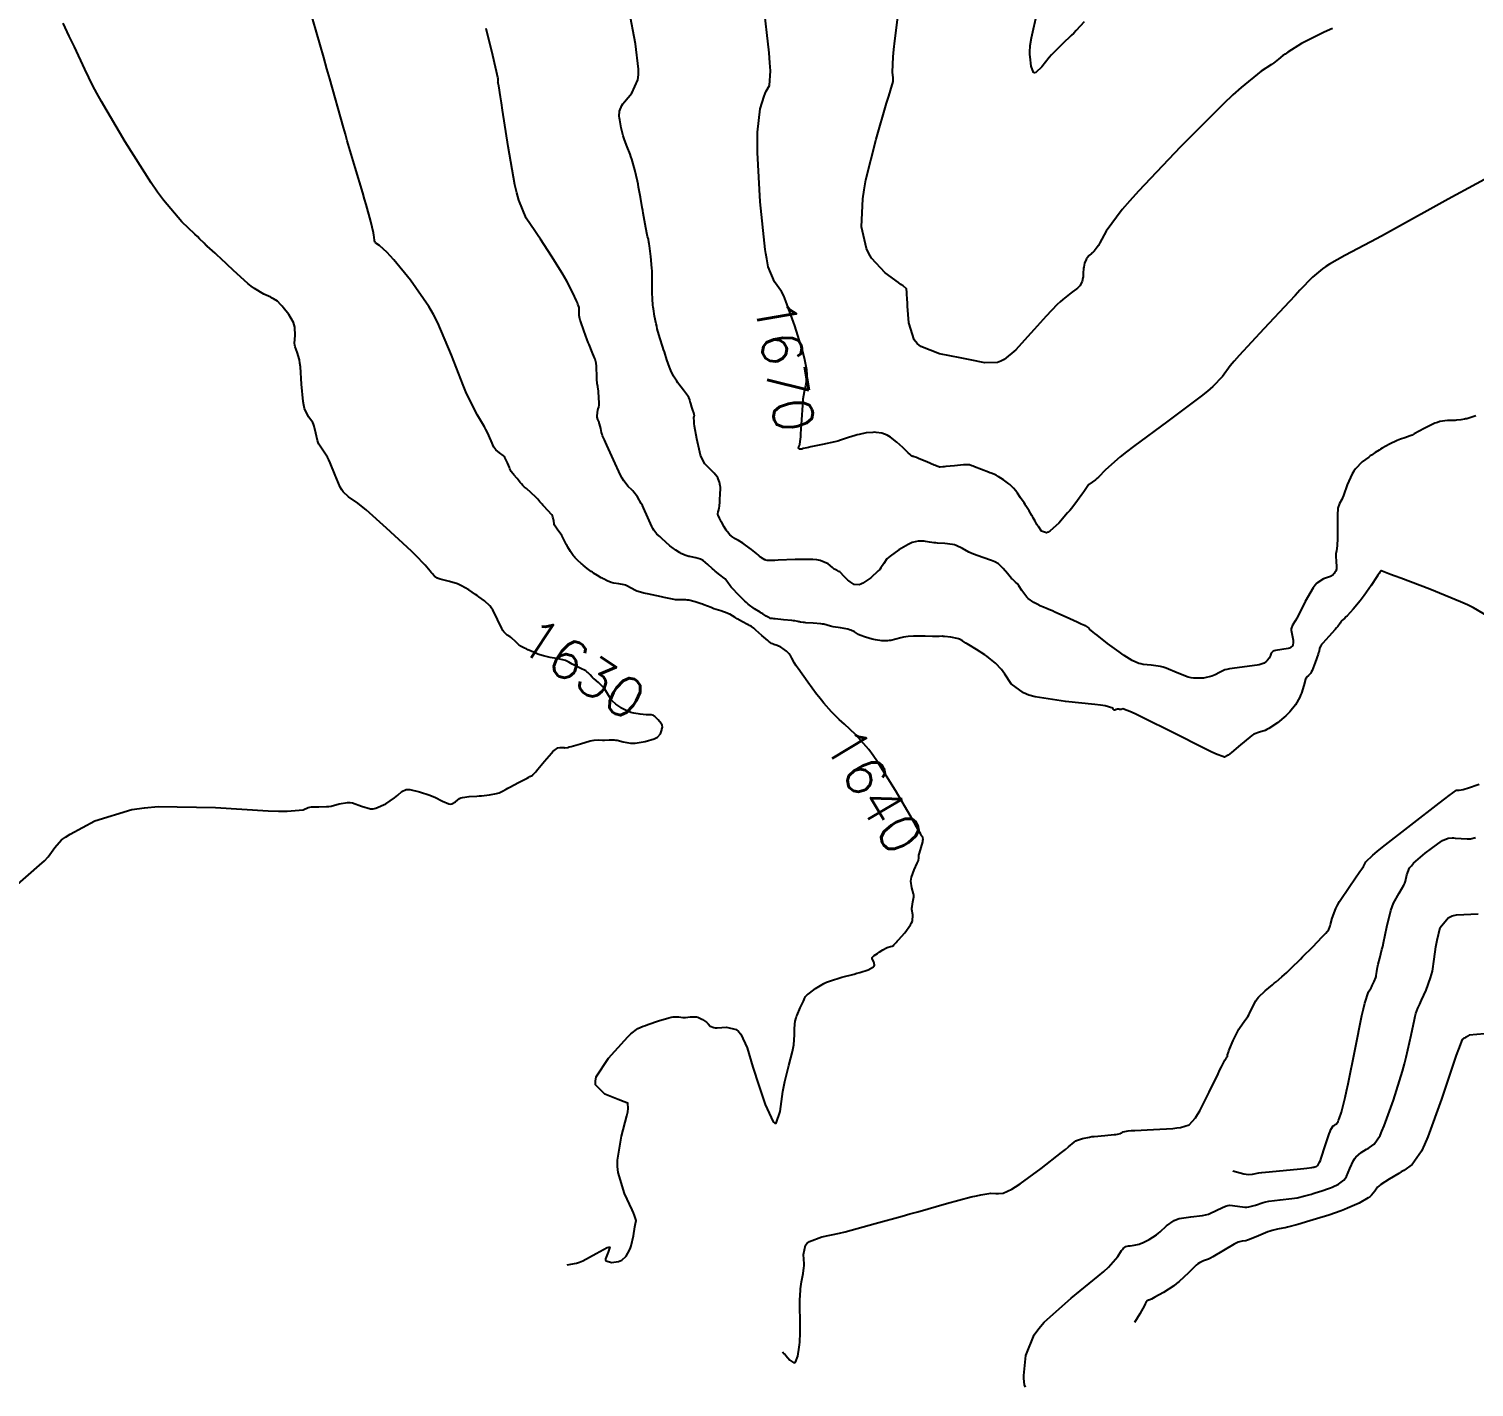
# Model space of a CAD drawing. Header units: metres. Extents: x 837477 to 838477, y 1189014 to 1191014.
# Drawn here: x 837675 to 837814.6, y 1189013.9 to 1189145 of the extents above; entities that cross this region are included whole.
import ezdxf

# ---------------------------------------------------------------- set-up
doc = ezdxf.new("R2010")
doc.units = ezdxf.units.M
doc.header["$LTSCALE"] = 0.3
doc.layers.add('COTAS 10', color=1, linetype='Continuous')
doc.styles.get("Standard").update_dxf_attribs({"font": 'simplex.shx'})

msp = doc.modelspace()

# ---------------------------------------------------------------- linework, layer by layer
at = {"layer": 'COTAS 10'}
for points, elevation in [([(837817.565, 1189131.539), (837812.092, 1189128.593), (837806.79, 1189125.655), (837805.638, 1189125.023), (837804.622, 1189124.471), (837802.092, 1189123.132), (837800.618, 1189122.311), (837800.268, 1189122.084), (837799.943, 1189121.857), (837798.98, 1189121.041), (837797.771, 1189119.783), (837797.291, 1189119.278), (837796.749, 1189118.705), (837794.265, 1189116.069), (837791.896, 1189113.49), (837791.426, 1189112.952), (837791.037, 1189112.491), (837790.301, 1189111.462), (837789.363, 1189110.479), (837788.846, 1189110.048), (837788.217, 1189109.547), (837785.016, 1189107.16), (837781.702, 1189104.711), (837781.001, 1189104.17), (837780.394, 1189103.69), (837778.986, 1189102.452), (837778.304, 1189101.751), (837778.155, 1189101.609), (837778.022, 1189101.488), (837777.687, 1189101.241), (837777.47, 1189101.098), (837777.411, 1189101.043), (837777.354, 1189100.981), (837777.153, 1189100.704), (837776.903, 1189100.321), (837776.814, 1189100.193), (837776.716, 1189100.055), (837776.294, 1189099.477), (837775.726, 1189098.754), (837775.536, 1189098.525), (837775.332, 1189098.283), (837774.479, 1189097.304), (837773.65, 1189096.541), (837773.461, 1189096.435), (837773.289, 1189096.374), (837772.818, 1189096.538), (837772.503, 1189096.965), (837772.431, 1189097.072), (837772.366, 1189097.173), (837772.183, 1189097.494), (837772.011, 1189097.821), (837771.953, 1189097.925), (837771.889, 1189098.035), (837771.619, 1189098.483), (837771.309, 1189098.973), (837771.22, 1189099.11), (837771.13, 1189099.248), (837770.795, 1189099.751), (837770.483, 1189100.202), (837770.407, 1189100.307), (837770.336, 1189100.404), (837770.119, 1189100.68), (837769.853, 1189100.934), (837769.751, 1189101.017), (837769.637, 1189101.105), (837769.125, 1189101.466), (837768.622, 1189101.793), (837768.515, 1189101.859), (837768.421, 1189101.915), (837768.198, 1189102.028), (837767.934, 1189102.125), (837767.814, 1189102.17), (837767.674, 1189102.223), (837767.002, 1189102.481), (837766.337, 1189102.737), (837766.202, 1189102.789), (837766.088, 1189102.832), (837765.855, 1189102.922), (837765.576, 1189102.93), (837765.434, 1189102.923), (837765.263, 1189102.912), (837764.408, 1189102.836), (837763.564, 1189102.753), (837763.399, 1189102.738), (837763.264, 1189102.726), (837763.024, 1189102.709), (837762.978, 1189102.714), (837762.964, 1189102.716), (837762.95, 1189102.717), (837762.897, 1189102.723), (837762.683, 1189102.803), (837762.568, 1189102.851), (837762.428, 1189102.91), (837761.719, 1189103.216), (837761.007, 1189103.522), (837760.864, 1189103.581), (837760.745, 1189103.629), (837760.514, 1189103.709), (837760.435, 1189103.724), (837760.413, 1189103.73), (837760.391, 1189103.739), (837760.307, 1189103.778), (837760.2, 1189103.857), (837760.162, 1189103.889), (837760.121, 1189103.927), (837759.944, 1189104.101), (837759.654, 1189104.382), (837759.542, 1189104.486), (837759.417, 1189104.602), (837758.849, 1189105.114), (837758.222, 1189105.607), (837758.06, 1189105.71), (837757.902, 1189105.799), (837757.373, 1189105.999), (837756.838, 1189106.064), (837756.677, 1189106.067), (837756.51, 1189106.065), (837755.86, 1189106.003), (837755.183, 1189105.872), (837755, 1189105.826), (837754.818, 1189105.775), (837754.176, 1189105.554), (837753.404, 1189105.3), (837753.14, 1189105.228), (837752.854, 1189105.156), (837751.641, 1189104.888), (837750.533, 1189104.662), (837750.314, 1189104.616), (837750.133, 1189104.576), (837749.793, 1189104.491), (837749.716, 1189104.46), (837749.7, 1189104.454), (837749.687, 1189104.45), (837749.658, 1189104.442), (837749.637, 1189104.44), (837749.629, 1189104.439), (837749.62, 1189104.438), (837749.578, 1189104.431), (837749.526, 1189104.428), (837749.512, 1189104.43), (837749.496, 1189104.432), (837749.439, 1189104.45), (837749.39, 1189104.478), (837749.38, 1189104.487), (837749.371, 1189104.497), (837749.352, 1189104.535), (837749.35, 1189104.578), (837749.352, 1189104.59), (837749.355, 1189104.602), (837749.377, 1189104.645), (837749.411, 1189104.717), (837749.421, 1189104.747), (837749.432, 1189104.781), (837749.477, 1189104.938), (837749.534, 1189105.411), (837749.552, 1189105.643), (837749.571, 1189105.919), (837749.652, 1189107.282), (837749.747, 1189108.703), (837749.776, 1189109.016), (837749.805, 1189109.294), (837749.92, 1189110.006), (837750.026, 1189110.46), (837750.049, 1189110.576), (837750.07, 1189110.687), (837750.127, 1189111.05), (837750.156, 1189111.415), (837750.161, 1189111.526), (837750.163, 1189111.643), (837750.157, 1189112.104), (837749.965, 1189113.056), (837749.85, 1189113.483), (837749.709, 1189113.98), (837748.976, 1189116.366), (837748.124, 1189118.745), (837747.907, 1189119.238), (837747.698, 1189119.66), (837747.013, 1189120.588), (837746.42, 1189122.053), (837746.269, 1189122.814), (837746.189, 1189123.324), (837746.124, 1189123.729), (837745.651, 1189128.316), (837745.384, 1189133.095), (837745.37, 1189134.131), (837745.381, 1189135.042), (837745.634, 1189137.295), (837746.028, 1189138.519), (837746.128, 1189138.782), (837746.224, 1189139.012), (837746.537, 1189139.567), (837746.624, 1189140.987), (837746.578, 1189141.762), (837746.501, 1189142.704), (837745.968, 1189147.483)], 1670), ([(837800.899, 1189145.058), (837800.102, 1189144.721), (837797.926, 1189143.62), (837796.598, 1189142.773), (837796.335, 1189142.597), (837796.117, 1189142.446), (837795.709, 1189142.113), (837795.381, 1189141.832), (837795.214, 1189141.715), (837795.013, 1189141.58), (837794.014, 1189140.949), (837792.081, 1189139.376), (837791.292, 1189138.647), (837790.393, 1189137.791), (837786.231, 1189133.639), (837782.163, 1189129.36), (837781.323, 1189128.423), (837780.608, 1189127.594), (837779.061, 1189125.499), (837778.437, 1189124.353), (837778.303, 1189124.123), (837778.187, 1189123.932), (837777.908, 1189123.555), (837777.729, 1189123.413), (837777.675, 1189123.369), (837777.62, 1189123.324), (837777.407, 1189123.145), (837777.203, 1189122.915), (837777.155, 1189122.837), (837777.109, 1189122.753), (837776.972, 1189122.4), (837776.881, 1189122.023), (837776.865, 1189121.924), (837776.852, 1189121.827), (837776.84, 1189121.499), (837776.83, 1189121.174), (837776.82, 1189121.08), (837776.806, 1189120.983), (837776.727, 1189120.62), (837776.503, 1189120.225), (837776.398, 1189120.109), (837776.274, 1189119.99), (837775.67, 1189119.536), (837774.856, 1189118.902), (837774.599, 1189118.67), (837774.33, 1189118.413), (837773.244, 1189117.277), (837772.086, 1189115.991), (837771.77, 1189115.639), (837771.456, 1189115.289), (837770.342, 1189114.038), (837769.213, 1189113.093), (837768.89, 1189112.935), (837768.562, 1189112.822), (837767.34, 1189112.79), (837765.905, 1189113.08), (837765.443, 1189113.17), (837764.953, 1189113.264), (837762.948, 1189113.641), (837761.162, 1189114.347), (837760.81, 1189114.65), (837760.519, 1189114.998), (837759.984, 1189116.642), (837759.874, 1189118.261), (837759.853, 1189118.594), (837759.835, 1189118.877), (837759.801, 1189119.484), (837759.789, 1189119.723), (837759.785, 1189119.773), (837759.78, 1189119.817), (837759.763, 1189119.922), (837759.435, 1189120.199), (837759.235, 1189120.351), (837758.988, 1189120.537), (837757.702, 1189121.484), (837756.385, 1189122.869), (837756.119, 1189123.331), (837755.895, 1189123.827), (837755.439, 1189125.905), (837755.543, 1189128.603), (837755.671, 1189129.491), (837755.844, 1189130.439), (837756.826, 1189134.373), (837757.85, 1189137.863), (837758.048, 1189138.532), (837758.209, 1189139.073), (837758.483, 1189139.951), (837758.493, 1189140.111), (837758.487, 1189140.199), (837758.479, 1189140.305), (837758.419, 1189140.843), (837758.482, 1189142.339), (837758.551, 1189143.049), (837758.642, 1189143.886), (837759.157, 1189147.978)], 1680), ([(837726.987, 1189025.69), (837727.89, 1189025.827), (837728.186, 1189025.931), (837728.502, 1189026.064), (837729.809, 1189026.782), (837730.861, 1189027.352), (837731.016, 1189027.392), (837731.113, 1189027.38), (837730.97, 1189026.912), (837730.697, 1189026.268), (837730.711, 1189026.147), (837730.763, 1189026.05), (837731.277, 1189025.903), (837731.963, 1189026.006), (837732.124, 1189026.065), (837732.274, 1189026.139), (837732.71, 1189026.519), (837733.031, 1189027.103), (837733.107, 1189027.305), (837733.178, 1189027.525), (837733.388, 1189028.465), (837733.536, 1189029.337), (837733.568, 1189029.514), (837733.596, 1189029.662), (837733.664, 1189029.964), (837733.515, 1189030.436), (837733.407, 1189030.691), (837733.269, 1189031), (837732.527, 1189032.568), (837731.914, 1189034.587), (837731.858, 1189035.181), (837731.851, 1189035.791), (837732.233, 1189038.118), (837732.759, 1189040.079), (837732.841, 1189040.458), (837732.897, 1189040.766), (837732.872, 1189041.285), (837732.405, 1189041.451), (837732.182, 1189041.536), (837731.918, 1189041.638), (837730.628, 1189042.15), (837729.735, 1189043.061), (837729.722, 1189043.416), (837729.811, 1189043.816), (837730.977, 1189045.628), (837732.523, 1189047.349), (837732.851, 1189047.69), (837733.137, 1189047.974), (837733.807, 1189048.511), (837734.349, 1189048.715), (837734.554, 1189048.789), (837734.782, 1189048.87), (837735.802, 1189049.224), (837736.82, 1189049.531), (837737.046, 1189049.582), (837737.249, 1189049.618), (837737.78, 1189049.626), (837738.176, 1189049.573), (837738.293, 1189049.57), (837738.413, 1189049.572), (837738.875, 1189049.623), (837739.349, 1189049.636), (837739.478, 1189049.614), (837739.605, 1189049.581), (837740.055, 1189049.37), (837740.44, 1189049.1), (837740.527, 1189049.03), (837740.605, 1189048.962), (837740.816, 1189048.734), (837741.15, 1189048.586), (837741.306, 1189048.57), (837741.489, 1189048.563), (837742.379, 1189048.626), (837743.334, 1189048.399), (837743.559, 1189048.21), (837743.766, 1189047.966), (837744.37, 1189046.626), (837744.937, 1189044.757), (837745.121, 1189044.178), (837745.317, 1189043.573), (837746.123, 1189041.167), (837746.879, 1189039.492), (837747.044, 1189039.348), (837747.189, 1189039.343), (837747.555, 1189040.477), (837747.832, 1189042.401), (837747.923, 1189042.893), (837748.019, 1189043.367), (837748.414, 1189044.936), (837748.761, 1189046.273), (837748.827, 1189046.602), (837748.88, 1189046.914), (837748.962, 1189047.89), (837748.965, 1189048.617), (837748.969, 1189048.771), (837748.974, 1189048.905), (837749.003, 1189049.218), (837749.104, 1189049.522), (837749.154, 1189049.65), (837749.215, 1189049.798), (837749.515, 1189050.489), (837749.815, 1189051.154), (837749.875, 1189051.286), (837749.925, 1189051.394), (837750.024, 1189051.595), (837750.189, 1189051.741), (837750.281, 1189051.816), (837750.393, 1189051.905), (837750.966, 1189052.35), (837751.786, 1189052.847), (837752.054, 1189052.969), (837752.34, 1189053.084), (837753.521, 1189053.442), (837754.7, 1189053.745), (837754.985, 1189053.826), (837755.252, 1189053.904), (837756.064, 1189054.176), (837756.57, 1189054.449), (837756.643, 1189054.53), (837756.688, 1189054.612), (837756.607, 1189054.927), (837756.448, 1189055.224), (837756.443, 1189055.295), (837756.456, 1189055.362), (837756.643, 1189055.563), (837756.955, 1189055.748), (837757.046, 1189055.804), (837757.139, 1189055.862), (837757.494, 1189056.089), (837757.83, 1189056.287), (837757.912, 1189056.326), (837757.988, 1189056.36), (837758.221, 1189056.426), (837758.395, 1189056.463), (837758.434, 1189056.477), (837758.469, 1189056.494), (837758.561, 1189056.57), (837758.76, 1189056.802), (837758.862, 1189056.917), (837758.984, 1189057.054), (837759.594, 1189057.732), (837760.166, 1189058.499), (837760.264, 1189058.692), (837760.335, 1189058.877), (837760.374, 1189059.472), (837760.297, 1189059.995), (837760.294, 1189060.133), (837760.301, 1189060.269), (837760.393, 1189060.738), (837760.467, 1189061.219), (837760.463, 1189061.362), (837760.447, 1189061.511), (837760.298, 1189062.086), (837760.197, 1189062.721), (837760.21, 1189062.908), (837760.243, 1189063.1), (837760.51, 1189063.832), (837760.814, 1189064.473), (837760.87, 1189064.607), (837760.912, 1189064.722), (837760.961, 1189064.984), (837760.975, 1189065.222), (837760.996, 1189065.323), (837761.023, 1189065.439), (837761.183, 1189065.985), (837761.333, 1189066.525), (837761.354, 1189066.637), (837761.366, 1189066.734), (837761.338, 1189066.949), (837761.258, 1189067.062), (837761.238, 1189067.094), (837761.219, 1189067.127), (837761.158, 1189067.25), (837760.748, 1189067.976), (837760.508, 1189068.389), (837760.215, 1189068.894), (837758.701, 1189071.485), (837756.972, 1189074.256), (837756.541, 1189074.876), (837756.133, 1189075.431), (837754.833, 1189076.901), (837753.773, 1189077.874), (837753.515, 1189078.116), (837753.273, 1189078.345), (837752.529, 1189079.075), (837751.787, 1189079.909), (837751.546, 1189080.205), (837751.29, 1189080.529), (837751.091, 1189080.796), (837750.24, 1189081.934), (837749.301, 1189083.258), (837749.116, 1189083.532), (837748.963, 1189083.765), (837748.681, 1189084.27), (837748.56, 1189084.519), (837748.509, 1189084.591), (837748.45, 1189084.664), (837748.175, 1189084.937), (837747.84, 1189085.192), (837747.744, 1189085.252), (837747.646, 1189085.309), (837747.279, 1189085.479), (837746.968, 1189085.594), (837746.904, 1189085.617), (837746.851, 1189085.635), (837746.743, 1189085.666), (837746.573, 1189085.789), (837746.481, 1189085.865), (837746.37, 1189085.96), (837745.808, 1189086.454), (837745.233, 1189086.958), (837745.114, 1189087.059), (837745.013, 1189087.144), (837744.793, 1189087.312), (837744.595, 1189087.419), (837744.507, 1189087.466), (837744.405, 1189087.52), (837743.918, 1189087.777), (837743.421, 1189088.048), (837743.312, 1189088.111), (837743.216, 1189088.17), (837742.975, 1189088.338), (837742.702, 1189088.494), (837742.586, 1189088.544), (837742.453, 1189088.598), (837741.825, 1189088.819), (837741.177, 1189089.038), (837741.03, 1189089.09), (837740.897, 1189089.138), (837740.535, 1189089.282), (837740.189, 1189089.419), (837740.067, 1189089.463), (837739.932, 1189089.509), (837739.348, 1189089.695), (837738.738, 1189089.849), (837738.586, 1189089.874), (837738.443, 1189089.892), (837737.987, 1189089.895), (837737.566, 1189089.884), (837737.444, 1189089.894), (837737.319, 1189089.909), (837736.851, 1189090.007), (837736.375, 1189090.131), (837736.245, 1189090.161), (837736.117, 1189090.19), (837735.662, 1189090.282), (837735.195, 1189090.371), (837735.058, 1189090.398), (837734.918, 1189090.426), (837734.387, 1189090.536), (837733.866, 1189090.683), (837733.732, 1189090.735), (837733.603, 1189090.791), (837733.175, 1189091.033), (837732.75, 1189091.259), (837732.623, 1189091.305), (837732.492, 1189091.344), (837731.986, 1189091.426), (837731.488, 1189091.492), (837731.363, 1189091.521), (837731.243, 1189091.555), (837730.855, 1189091.718), (837730.498, 1189091.917), (837730.398, 1189091.973), (837730.296, 1189092.031), (837729.924, 1189092.244), (837729.54, 1189092.482), (837729.432, 1189092.554), (837729.322, 1189092.63), (837728.917, 1189092.928), (837728.531, 1189093.238), (837728.433, 1189093.322), (837728.339, 1189093.404), (837728.031, 1189093.69), (837727.747, 1189093.995), (837727.669, 1189094.088), (837727.591, 1189094.186), (837727.308, 1189094.573), (837727.05, 1189094.98), (837726.987, 1189095.091), (837726.928, 1189095.201), (837726.748, 1189095.591), (837726.556, 1189095.98), (837726.49, 1189096.09), (837726.418, 1189096.2), (837726.111, 1189096.605), (837725.839, 1189096.997), (837725.789, 1189097.099), (837725.75, 1189097.199), (837725.699, 1189097.539), (837725.625, 1189097.888), (837725.571, 1189097.993), (837725.503, 1189098.103), (837725.136, 1189098.532), (837724.738, 1189098.937), (837724.65, 1189099.032), (837724.572, 1189099.119), (837724.371, 1189099.369), (837724.155, 1189099.624), (837724.068, 1189099.714), (837723.968, 1189099.812), (837723.508, 1189100.237), (837723.06, 1189100.636), (837722.968, 1189100.718), (837722.89, 1189100.787), (837722.724, 1189100.936), (837722.591, 1189101.079), (837722.535, 1189101.145), (837722.469, 1189101.222), (837722.16, 1189101.598), (837721.851, 1189101.978), (837721.786, 1189102.058), (837721.729, 1189102.128), (837721.595, 1189102.288), (837721.492, 1189102.473), (837721.454, 1189102.557), (837721.412, 1189102.655), (837721.228, 1189103.131), (837720.983, 1189103.625), (837720.903, 1189103.735), (837720.817, 1189103.833), (837720.463, 1189104.091), (837720.1, 1189104.379), (837720.009, 1189104.496), (837719.922, 1189104.629), (837719.643, 1189105.245), (837719.29, 1189106.065), (837719.156, 1189106.328), (837719.007, 1189106.606), (837718.338, 1189107.735), (837717.485, 1189109.372), (837717.22, 1189109.969), (837716.941, 1189110.629), (837715.829, 1189113.532), (837714.496, 1189116.655), (837714.078, 1189117.453), (837713.64, 1189118.223), (837711.879, 1189120.764), (837710.264, 1189122.708), (837709.918, 1189123.102), (837709.614, 1189123.433), (837708.882, 1189124.108), (837708.533, 1189124.341), (837708.471, 1189124.394), (837708.424, 1189124.443), (837708.382, 1189124.578), (837708.361, 1189124.925), (837708.328, 1189125.107), (837708.283, 1189125.327), (837708.021, 1189126.432), (837707.586, 1189128.053), (837707.431, 1189128.597), (837707.263, 1189129.183), (837706.531, 1189131.646), (837705.765, 1189134.217), (837705.574, 1189134.872), (837705.392, 1189135.501), (837704.079, 1189140.195), (837703.799, 1189141.178), (837703.486, 1189142.271), (837702.077, 1189147.143)], 1640), ([(837814.751, 1189107.659), (837814.281, 1189107.503), (837813.875, 1189107.381), (837813.767, 1189107.354), (837813.662, 1189107.329), (837813.3, 1189107.262), (837812.893, 1189107.225), (837812.76, 1189107.22), (837812.617, 1189107.216), (837812.027, 1189107.219), (837811.287, 1189107.107), (837811.049, 1189107.031), (837810.798, 1189106.936), (837809.774, 1189106.427), (837808.809, 1189105.906), (837808.594, 1189105.802), (837808.403, 1189105.715), (837807.905, 1189105.549), (837807.465, 1189105.42), (837807.311, 1189105.357), (837807.143, 1189105.282), (837806.419, 1189104.914), (837805.711, 1189104.522), (837805.554, 1189104.432), (837805.412, 1189104.35), (837805.04, 1189104.121), (837804.686, 1189103.877), (837804.557, 1189103.784), (837804.413, 1189103.682), (837803.782, 1189103.222), (837803.121, 1189102.557), (837802.959, 1189102.325), (837802.807, 1189102.071), (837802.334, 1189100.981), (837801.967, 1189099.962), (837801.881, 1189099.754), (837801.802, 1189099.577), (837801.576, 1189099.206), (837801.436, 1189098.759), (837801.411, 1189098.536), (837801.393, 1189098.269), (837801.38, 1189096.943), (837801.384, 1189095.608), (837801.377, 1189095.334), (837801.367, 1189095.103), (837801.299, 1189094.615), (837801.24, 1189094.33), (837801.235, 1189094.226), (837801.235, 1189094.111), (837801.275, 1189093.606), (837801.31, 1189093.109), (837801.307, 1189092.999), (837801.299, 1189092.901), (837801.223, 1189092.649), (837801.11, 1189092.485), (837801.078, 1189092.443), (837801.047, 1189092.402), (837800.932, 1189092.266), (837800.725, 1189092.137), (837800.635, 1189092.101), (837800.531, 1189092.065), (837800.038, 1189091.934), (837799.414, 1189091.515), (837799.227, 1189091.297), (837799.034, 1189091.035), (837798.287, 1189089.721), (837797.619, 1189088.396), (837797.477, 1189088.127), (837797.352, 1189087.9), (837797.055, 1189087.436), (837796.939, 1189087.178), (837796.929, 1189087.081), (837796.928, 1189086.974), (837797.006, 1189086.496), (837797.101, 1189086.007), (837797.112, 1189085.894), (837797.117, 1189085.789), (837797.076, 1189085.489), (837796.861, 1189085.282), (837796.755, 1189085.236), (837796.63, 1189085.195), (837796.011, 1189085.09), (837795.4, 1189084.994), (837795.28, 1189084.958), (837795.181, 1189084.919), (837794.998, 1189084.747), (837794.938, 1189084.551), (837794.916, 1189084.498), (837794.892, 1189084.445), (837794.785, 1189084.255), (837794.639, 1189084.069), (837794.59, 1189084.018), (837794.538, 1189083.968), (837794.319, 1189083.79), (837793.844, 1189083.622), (837793.63, 1189083.578), (837793.38, 1189083.536), (837792.182, 1189083.391), (837790.975, 1189083.23), (837790.719, 1189083.177), (837790.498, 1189083.12), (837789.985, 1189082.885), (837789.576, 1189082.643), (837789.42, 1189082.583), (837789.246, 1189082.526), (837788.464, 1189082.341), (837787.522, 1189082.318), (837787.247, 1189082.362), (837786.966, 1189082.429), (837785.898, 1189082.851), (837784.842, 1189083.307), (837784.569, 1189083.395), (837784.304, 1189083.466), (837783.413, 1189083.583), (837782.618, 1189083.658), (837782.413, 1189083.702), (837782.214, 1189083.757), (837781.548, 1189084.039), (837780.806, 1189084.505), (837780.558, 1189084.675), (837780.293, 1189084.862), (837779.183, 1189085.689), (837778.17, 1189086.473), (837777.966, 1189086.634), (837777.795, 1189086.771), (837777.453, 1189087.063), (837777.334, 1189087.182), (837777.303, 1189087.211), (837777.273, 1189087.237), (837777.175, 1189087.312), (837777.086, 1189087.366), (837777.061, 1189087.378), (837777.037, 1189087.389), (837776.951, 1189087.419), (837776.626, 1189087.554), (837776.452, 1189087.631), (837776.241, 1189087.726), (837775.175, 1189088.213), (837774.084, 1189088.713), (837773.858, 1189088.816), (837773.664, 1189088.904), (837773.241, 1189089.094), (837773.064, 1189089.167), (837773.026, 1189089.181), (837772.992, 1189089.193), (837772.91, 1189089.216), (837772.752, 1189089.286), (837772.67, 1189089.328), (837772.571, 1189089.38), (837772.078, 1189089.648), (837771.533, 1189090.023), (837771.402, 1189090.143), (837771.279, 1189090.269), (837770.908, 1189090.781), (837770.625, 1189091.246), (837770.557, 1189091.342), (837770.494, 1189091.425), (837770.307, 1189091.607), (837770.089, 1189091.789), (837770.008, 1189091.872), (837769.917, 1189091.968), (837769.51, 1189092.432), (837769.093, 1189092.911), (837768.996, 1189093.017), (837768.907, 1189093.111), (837768.651, 1189093.354), (837768.293, 1189093.551), (837768.14, 1189093.615), (837767.963, 1189093.684), (837767.13, 1189093.969), (837766.23, 1189094.293), (837766.011, 1189094.386), (837765.805, 1189094.481), (837765.172, 1189094.836), (837764.578, 1189095.135), (837764.397, 1189095.194), (837764.209, 1189095.244), (837763.471, 1189095.337), (837762.768, 1189095.374), (837762.602, 1189095.388), (837762.448, 1189095.403), (837761.998, 1189095.472), (837761.607, 1189095.534), (837761.491, 1189095.545), (837761.371, 1189095.553), (837760.91, 1189095.563), (837760.325, 1189095.429), (837760.127, 1189095.347), (837759.914, 1189095.246), (837759.015, 1189094.719), (837758.185, 1189094.122), (837758.016, 1189093.976), (837757.873, 1189093.839), (837757.574, 1189093.416), (837757.304, 1189092.98), (837757.178, 1189092.835), (837757.031, 1189092.68), (837756.319, 1189092.03), (837755.552, 1189091.494), (837755.371, 1189091.41), (837755.204, 1189091.354), (837754.712, 1189091.383), (837754.316, 1189091.633), (837754.208, 1189091.717), (837754.102, 1189091.806), (837753.727, 1189092.18), (837753.396, 1189092.519), (837753.318, 1189092.587), (837753.244, 1189092.643), (837753.027, 1189092.753), (837752.79, 1189092.869), (837752.705, 1189092.928), (837752.611, 1189093), (837752.198, 1189093.36), (837751.426, 1189093.694), (837751.106, 1189093.748), (837750.739, 1189093.787), (837749.026, 1189093.791), (837747.383, 1189093.714), (837747.06, 1189093.701), (837746.794, 1189093.692), (837746.309, 1189093.691), (837746.183, 1189093.729), (837746.144, 1189093.745), (837746.102, 1189093.764), (837745.932, 1189093.849), (837745.779, 1189093.933), (837745.748, 1189093.95), (837745.722, 1189093.965), (837745.665, 1189093.999), (837745.641, 1189094.016), (837745.629, 1189094.026), (837745.609, 1189094.044), (837745.591, 1189094.065), (837745.587, 1189094.072), (837745.582, 1189094.079), (837745.566, 1189094.107), (837745.437, 1189094.224), (837745.361, 1189094.288), (837745.268, 1189094.365), (837744.785, 1189094.754), (837744.23, 1189095.176), (837744.09, 1189095.273), (837743.957, 1189095.362), (837743.529, 1189095.612), (837743.169, 1189095.818), (837743.079, 1189095.879), (837742.993, 1189095.941), (837742.718, 1189096.181), (837742.481, 1189096.452), (837742.419, 1189096.533), (837742.359, 1189096.617), (837742.157, 1189096.946), (837741.969, 1189097.286), (837741.918, 1189097.376), (837741.868, 1189097.466), (837741.693, 1189097.778), (837741.57, 1189098.055), (837741.553, 1189098.123), (837741.543, 1189098.188), (837741.569, 1189098.387), (837741.636, 1189098.585), (837741.651, 1189098.648), (837741.665, 1189098.715), (837741.705, 1189098.984), (837741.737, 1189099.335), (837741.746, 1189099.453), (837741.755, 1189099.58), (837741.787, 1189100.111), (837741.797, 1189100.648), (837741.792, 1189100.777), (837741.784, 1189100.899), (837741.725, 1189101.268), (837741.593, 1189101.591), (837741.538, 1189101.683), (837741.475, 1189101.775), (837741.181, 1189102.118), (837740.835, 1189102.47), (837740.74, 1189102.569), (837740.644, 1189102.669), (837740.3, 1189103.034), (837739.97, 1189103.625), (837739.884, 1189103.867), (837739.8, 1189104.143), (837739.515, 1189105.426), (837739.308, 1189106.659), (837739.273, 1189106.904), (837739.247, 1189107.108), (837739.236, 1189107.495), (837739.273, 1189107.61), (837739.278, 1189107.642), (837739.28, 1189107.674), (837739.27, 1189107.789), (837739.222, 1189107.965), (837739.2, 1189108.036), (837739.174, 1189108.115), (837739.052, 1189108.482), (837738.933, 1189108.852), (837738.91, 1189108.934), (837738.89, 1189109.006), (837738.855, 1189109.195), (837738.753, 1189109.417), (837738.692, 1189109.511), (837738.617, 1189109.619), (837738.226, 1189110.127), (837737.786, 1189110.703), (837737.679, 1189110.854), (837737.579, 1189111.001), (837737.271, 1189111.501), (837737.012, 1189112.029), (837736.943, 1189112.194), (837736.873, 1189112.368), (837736.63, 1189113.062), (837736.383, 1189113.844), (837736.311, 1189114.072), (837736.238, 1189114.306), (837735.96, 1189115.193), (837735.705, 1189116.074), (837735.645, 1189116.305), (837735.59, 1189116.529), (837735.432, 1189117.289), (837735.323, 1189117.982), (837735.299, 1189118.164), (837735.278, 1189118.341), (837735.227, 1189118.947), (837735.206, 1189119.549), (837735.204, 1189119.724), (837735.204, 1189119.904), (837735.219, 1189120.583), (837735.212, 1189121.39), (837735.198, 1189121.651), (837735.178, 1189121.927), (837735.066, 1189123.058), (837734.941, 1189124.066), (837734.915, 1189124.264), (837734.891, 1189124.427), (837734.836, 1189124.726), (837734.769, 1189124.992), (837734.739, 1189125.134), (837734.704, 1189125.305), (837734.536, 1189126.174), (837734.344, 1189127.217), (837734.293, 1189127.499), (837734.244, 1189127.778), (837734.079, 1189128.76), (837733.897, 1189129.755), (837733.838, 1189130.042), (837733.775, 1189130.333), (837733.517, 1189131.425), (837733.236, 1189132.449), (837733.158, 1189132.697), (837733.08, 1189132.93), (837732.8, 1189133.644), (837732.538, 1189134.299), (837732.472, 1189134.495), (837732.409, 1189134.698), (837732.206, 1189135.485), (837732.068, 1189136.235), (837732.047, 1189136.415), (837732.033, 1189136.582), (837732.045, 1189137.088), (837732.263, 1189137.613), (837732.379, 1189137.793), (837732.519, 1189137.988), (837733.227, 1189138.817), (837733.811, 1189140.11), (837733.873, 1189140.597), (837733.891, 1189141.14), (837733.596, 1189143.571), (837732.975, 1189146.806)], 1660), ([(837776.933, 1189145.699), (837776.142, 1189144.857), (837775.915, 1189144.626), (837775.685, 1189144.396), (837774.826, 1189143.577), (837773.986, 1189142.743), (837773.767, 1189142.504), (837773.555, 1189142.262), (837772.838, 1189141.359), (837772.267, 1189140.808), (837772.146, 1189140.787), (837772.042, 1189140.824), (837771.802, 1189141.434), (837771.707, 1189142.338), (837771.695, 1189142.56), (837771.688, 1189142.77), (837771.716, 1189143.426), (837771.842, 1189144.175), (837771.898, 1189144.443), (837771.963, 1189144.739), (837772.275, 1189146.027)], 1690), ([(837673.666, 1189062.189), (837676.048, 1189064.256), (837676.51, 1189064.696), (837676.886, 1189065.079), (837677.531, 1189065.984), (837678.175, 1189066.701), (837678.55, 1189066.966), (837679.011, 1189067.258), (837681.389, 1189068.553), (837684.964, 1189069.653), (837686.179, 1189069.822), (837687.492, 1189069.934), (837693.049, 1189069.85), (837698.114, 1189069.532), (837699.117, 1189069.495), (837699.947, 1189069.482), (837701.499, 1189069.62), (837701.987, 1189069.839), (837702.145, 1189069.875), (837702.312, 1189069.902), (837703.001, 1189069.912), (837703.764, 1189069.921), (837703.978, 1189069.947), (837704.193, 1189069.983), (837704.982, 1189070.198), (837705.795, 1189070.332), (837706.026, 1189070.318), (837706.259, 1189070.281), (837707.122, 1189069.962), (837708.018, 1189069.714), (837708.272, 1189069.722), (837708.529, 1189069.763), (837709.481, 1189070.189), (837710.309, 1189070.764), (837710.489, 1189070.9), (837710.647, 1189071.026), (837711.038, 1189071.394), (837711.45, 1189071.572), (837711.62, 1189071.578), (837711.815, 1189071.565), (837712.724, 1189071.362), (837713.718, 1189071.022), (837713.967, 1189070.923), (837714.205, 1189070.822), (837714.967, 1189070.438), (837715.577, 1189070.191), (837715.718, 1189070.175), (837715.848, 1189070.183), (837716.215, 1189070.401), (837716.593, 1189070.701), (837716.729, 1189070.76), (837716.879, 1189070.808), (837717.534, 1189070.896), (837718.286, 1189070.936), (837718.497, 1189070.954), (837718.71, 1189070.974), (837719.488, 1189071.075), (837720.16, 1189071.199), (837720.305, 1189071.235), (837720.433, 1189071.271), (837720.749, 1189071.405), (837721.11, 1189071.618), (837721.266, 1189071.704), (837721.447, 1189071.802), (837722.305, 1189072.253), (837723.124, 1189072.677), (837723.281, 1189072.758), (837723.407, 1189072.824), (837723.611, 1189072.929), (837723.618, 1189072.932), (837723.62, 1189072.932), (837723.622, 1189072.933), (837723.63, 1189072.934), (837723.651, 1189072.948), (837723.66, 1189072.957), (837723.671, 1189072.967), (837723.726, 1189073.021), (837723.931, 1189073.259), (837724.036, 1189073.386), (837724.163, 1189073.539), (837724.798, 1189074.312), (837725.469, 1189075.081), (837725.619, 1189075.233), (837725.753, 1189075.357), (837726.108, 1189075.585), (837726.33, 1189075.627), (837726.381, 1189075.634), (837726.427, 1189075.64), (837726.553, 1189075.644), (837726.644, 1189075.633), (837726.668, 1189075.629), (837726.692, 1189075.624), (837726.772, 1189075.601), (837727.049, 1189075.646), (837727.197, 1189075.684), (837727.375, 1189075.733), (837728.272, 1189076.001), (837729.215, 1189076.266), (837729.421, 1189076.312), (837729.604, 1189076.347), (837730.065, 1189076.378), (837730.402, 1189076.35), (837730.506, 1189076.349), (837730.614, 1189076.35), (837731.043, 1189076.377), (837731.532, 1189076.373), (837731.678, 1189076.354), (837731.829, 1189076.327), (837732.411, 1189076.168), (837733.11, 1189076.049), (837733.335, 1189076.047), (837733.573, 1189076.06), (837734.542, 1189076.218), (837735.412, 1189076.482), (837735.586, 1189076.561), (837735.732, 1189076.642), (837736.02, 1189076.957), (837736.111, 1189077.256), (837736.133, 1189077.327), (837736.152, 1189077.393), (837736.211, 1189077.591), (837736.177, 1189077.8), (837736.139, 1189077.874), (837736.088, 1189077.954), (837735.8, 1189078.302), (837735.468, 1189078.614), (837735.391, 1189078.671), (837735.319, 1189078.716), (837735.109, 1189078.776), (837734.842, 1189078.773), (837734.734, 1189078.779), (837734.611, 1189078.788), (837734.044, 1189078.846), (837733.433, 1189078.947), (837733.283, 1189078.983), (837733.14, 1189079.022), (837732.693, 1189079.196), (837732.301, 1189079.412), (837732.193, 1189079.478), (837732.085, 1189079.546), (837731.7, 1189079.818), (837731.348, 1189080.144), (837731.262, 1189080.247), (837731.18, 1189080.356), (837730.924, 1189080.797), (837730.647, 1189081.257), (837730.552, 1189081.379), (837730.449, 1189081.497), (837730.011, 1189081.904), (837729.591, 1189082.257), (837729.5, 1189082.342), (837729.419, 1189082.422), (837729.216, 1189082.662), (837728.99, 1189082.884), (837728.894, 1189082.951), (837728.784, 1189083.021), (837728.267, 1189083.296), (837727.727, 1189083.563), (837727.602, 1189083.627), (837727.487, 1189083.687), (837727.165, 1189083.871), (837726.827, 1189084.021), (837726.704, 1189084.06), (837726.568, 1189084.098), (837725.968, 1189084.224), (837725.358, 1189084.334), (837725.215, 1189084.362), (837725.084, 1189084.388), (837724.706, 1189084.472), (837724.372, 1189084.574), (837724.269, 1189084.612), (837724.161, 1189084.654), (837723.733, 1189084.839), (837723.31, 1189085.032), (837723.206, 1189085.079), (837723.107, 1189085.123), (837722.796, 1189085.257), (837722.506, 1189085.421), (837722.42, 1189085.484), (837722.333, 1189085.554), (837721.998, 1189085.87), (837721.663, 1189086.187), (837721.575, 1189086.258), (837721.49, 1189086.322), (837721.2, 1189086.49), (837720.89, 1189086.795), (837720.791, 1189086.944), (837720.688, 1189087.122), (837720.27, 1189087.997), (837719.802, 1189088.919), (837719.667, 1189089.126), (837719.654, 1189089.144), (837719.53, 1189089.312), (837719.016, 1189089.81), (837718.46, 1189090.188), (837718.297, 1189090.299), (837718.13, 1189090.412), (837717.491, 1189090.842), (837716.8, 1189091.241), (837716.6, 1189091.335), (837716.396, 1189091.421), (837715.628, 1189091.67), (837714.98, 1189091.836), (837714.852, 1189091.869), (837714.746, 1189091.897), (837714.551, 1189091.953), (837714.503, 1189091.971), (837714.49, 1189091.976), (837714.478, 1189091.98), (837714.436, 1189091.992), (837714.373, 1189092.029), (837714.347, 1189092.048), (837714.318, 1189092.071), (837714.185, 1189092.187), (837713.951, 1189092.435), (837713.858, 1189092.541), (837713.753, 1189092.663), (837713.272, 1189093.239), (837712.362, 1189094.203), (837711.986, 1189094.57), (837711.557, 1189094.98), (837709.562, 1189096.821), (837707.572, 1189098.578), (837707.146, 1189098.934), (837706.775, 1189099.235), (837705.889, 1189099.85), (837705.367, 1189100.32), (837705.225, 1189100.528), (837705.086, 1189100.77), (837704.595, 1189101.926), (837704.119, 1189103.136), (837703.989, 1189103.411), (837703.86, 1189103.661), (837703.4, 1189104.349), (837703.02, 1189104.914), (837702.941, 1189105.087), (837702.874, 1189105.266), (837702.727, 1189105.973), (837702.576, 1189106.675), (837702.507, 1189106.852), (837702.425, 1189107.021), (837702.03, 1189107.568), (837701.636, 1189108.355), (837701.555, 1189108.675), (837701.486, 1189109.04), (837701.34, 1189110.728), (837701.233, 1189112.403), (837701.19, 1189112.76), (837701.14, 1189113.071), (837700.912, 1189113.807), (837700.72, 1189114.316), (837700.693, 1189114.484), (837700.678, 1189114.663), (837700.721, 1189115.405), (837700.699, 1189116.215), (837700.644, 1189116.437), (837700.567, 1189116.657), (837700.112, 1189117.445), (837699.581, 1189118.115), (837699.457, 1189118.262), (837699.343, 1189118.391), (837699.012, 1189118.719), (837698.649, 1189118.957), (837698.514, 1189119.03), (837698.364, 1189119.107), (837697.699, 1189119.41), (837696.789, 1189119.956), (837696.484, 1189120.185), (837696.157, 1189120.448), (837694.785, 1189121.682), (837693.508, 1189122.895), (837693.241, 1189123.145), (837693.01, 1189123.357), (837692.489, 1189123.817), (837692.234, 1189124.027), (837692.172, 1189124.083), (837692.113, 1189124.138), (837691.932, 1189124.328), (837691.504, 1189124.759), (837691.29, 1189124.966), (837691.035, 1189125.21), (837689.769, 1189126.408), (837687.996, 1189128.471), (837687.422, 1189129.26), (837686.811, 1189130.144), (837684.303, 1189134.126), (837682.035, 1189137.998), (837681.575, 1189138.812), (837681.188, 1189139.515), (837680.399, 1189141.123), (837679.422, 1189143.28), (837678.917, 1189144.328), (837678.309, 1189145.573)], 1630), ([(837816.005, 1189088.238), (837814.518, 1189089.125), (837813.936, 1189089.407), (837813.281, 1189089.704), (837810.303, 1189090.911), (837807.497, 1189091.975), (837806.95, 1189092.183), (837806.503, 1189092.353), (837805.722, 1189092.652), (837805.615, 1189092.687), (837805.593, 1189092.691), (837805.575, 1189092.691), (837805.537, 1189092.672), (837805.524, 1189092.642), (837805.522, 1189092.636), (837805.52, 1189092.632), (837805.517, 1189092.623), (837805.385, 1189092.417), (837805.301, 1189092.288), (837805.198, 1189092.128), (837804.653, 1189091.289), (837803.973, 1189090.3), (837803.784, 1189090.045), (837803.594, 1189089.798), (837802.904, 1189088.977), (837802.329, 1189088.355), (837802.212, 1189088.235), (837802.113, 1189088.137), (837801.908, 1189087.972), (837801.817, 1189087.91), (837801.789, 1189087.878), (837801.761, 1189087.84), (837801.651, 1189087.647), (837801.414, 1189087.306), (837801.305, 1189087.174), (837801.177, 1189087.025), (837800.56, 1189086.354), (837799.972, 1189085.708), (837799.862, 1189085.575), (837799.775, 1189085.462), (837799.653, 1189085.221), (837799.608, 1189084.943), (837799.57, 1189084.806), (837799.521, 1189084.644), (837799.251, 1189083.843), (837798.94, 1189083.061), (837798.865, 1189082.91), (837798.795, 1189082.788), (837798.585, 1189082.584), (837798.408, 1189082.425), (837798.36, 1189082.331), (837798.312, 1189082.216), (837798.141, 1189081.616), (837797.916, 1189080.882), (837797.833, 1189080.68), (837797.742, 1189080.48), (837797.34, 1189079.765), (837796.791, 1189079.065), (837796.608, 1189078.875), (837796.411, 1189078.686), (837795.588, 1189078.017), (837794.769, 1189077.478), (837794.576, 1189077.372), (837794.397, 1189077.284), (837793.872, 1189077.122), (837793.325, 1189076.91), (837793.133, 1189076.79), (837792.923, 1189076.645), (837792.018, 1189075.901), (837791.16, 1189075.159), (837790.981, 1189075.014), (837790.826, 1189074.896), (837790.477, 1189074.689), (837789.608, 1189075.029), (837789.126, 1189075.255), (837788.539, 1189075.538), (837785.549, 1189077.038), (837782.563, 1189078.533), (837781.98, 1189078.812), (837781.501, 1189079.034), (837780.653, 1189079.351), (837780.508, 1189079.307), (837780.474, 1189079.302), (837780.442, 1189079.299), (837780.346, 1189079.314), (837780.269, 1189079.34), (837780.249, 1189079.344), (837780.229, 1189079.346), (837780.163, 1189079.344), (837780.101, 1189079.329), (837780.069, 1189079.317), (837780.013, 1189079.289), (837779.959, 1189079.261), (837779.929, 1189079.247), (837779.874, 1189079.228), (837779.814, 1189079.252), (837779.795, 1189079.272), (837779.775, 1189079.299), (837779.695, 1189079.446), (837778.942, 1189079.656), (837778.498, 1189079.723), (837777.951, 1189079.793), (837775.124, 1189080.077), (837772.193, 1189080.527), (837771.581, 1189080.701), (837771.055, 1189080.898), (837769.874, 1189081.789), (837769.266, 1189082.723), (837769.101, 1189082.946), (837768.938, 1189083.153), (837768.36, 1189083.776), (837767.734, 1189084.296), (837767.54, 1189084.439), (837767.337, 1189084.582), (837766.529, 1189085.093), (837765.796, 1189085.532), (837765.64, 1189085.629), (837765.505, 1189085.715), (837765.186, 1189085.939), (837764.899, 1189086.085), (837764.784, 1189086.122), (837764.654, 1189086.157), (837764.055, 1189086.274), (837763.453, 1189086.353), (837763.321, 1189086.365), (837763.204, 1189086.372), (837762.908, 1189086.363), (837762.584, 1189086.342), (837762.45, 1189086.341), (837762.296, 1189086.343), (837761.579, 1189086.368), (837760.814, 1189086.392), (837760.629, 1189086.392), (837760.456, 1189086.391), (837759.931, 1189086.363), (837759.477, 1189086.296), (837759.349, 1189086.269), (837759.22, 1189086.238), (837758.744, 1189086.098), (837758.241, 1189085.976), (837758.095, 1189085.956), (837757.945, 1189085.943), (837757.379, 1189085.947), (837756.783, 1189086.025), (837756.614, 1189086.058), (837756.444, 1189086.096), (837755.817, 1189086.276), (837755.264, 1189086.485), (837755.141, 1189086.541), (837755.03, 1189086.597), (837754.738, 1189086.79), (837754.408, 1189086.965), (837754.273, 1189087.008), (837754.119, 1189087.049), (837753.407, 1189087.178), (837752.699, 1189087.288), (837752.547, 1189087.318), (837752.415, 1189087.346), (837752.098, 1189087.445), (837751.778, 1189087.533), (837751.643, 1189087.554), (837751.488, 1189087.575), (837750.763, 1189087.639), (837750.056, 1189087.687), (837749.912, 1189087.698), (837749.791, 1189087.707), (837749.54, 1189087.731), (837749.437, 1189087.752), (837749.409, 1189087.76), (837749.38, 1189087.768), (837749.277, 1189087.802), (837749, 1189087.852), (837748.863, 1189087.869), (837748.699, 1189087.888), (837747.888, 1189087.97), (837747.093, 1189088.046), (837746.941, 1189088.062), (837746.817, 1189088.075), (837746.612, 1189088.104), (837746.544, 1189088.146), (837746.506, 1189088.168), (837746.46, 1189088.194), (837746.226, 1189088.327), (837745.878, 1189088.535), (837745.76, 1189088.608), (837745.633, 1189088.689), (837745.098, 1189089.038), (837744.492, 1189089.485), (837744.32, 1189089.628), (837744.147, 1189089.779), (837743.506, 1189090.391), (837742.957, 1189090.975), (837742.841, 1189091.108), (837742.741, 1189091.229), (837742.512, 1189091.559), (837742.319, 1189091.826), (837742.242, 1189091.906), (837742.155, 1189091.989), (837741.755, 1189092.312), (837741.291, 1189092.672), (837741.163, 1189092.779), (837741.037, 1189092.889), (837740.583, 1189093.313), (837740.128, 1189093.682), (837740.001, 1189093.758), (837739.874, 1189093.822), (837739.408, 1189093.959), (837738.963, 1189094.036), (837738.848, 1189094.062), (837738.737, 1189094.091), (837738.366, 1189094.214), (837738.02, 1189094.369), (837737.925, 1189094.418), (837737.83, 1189094.47), (837737.49, 1189094.68), (837737.134, 1189094.939), (837737.03, 1189095.023), (837736.923, 1189095.111), (837736.516, 1189095.472), (837736.125, 1189095.83), (837736.028, 1189095.917), (837735.936, 1189095.998), (837735.643, 1189096.247), (837735.352, 1189096.621), (837735.26, 1189096.781), (837735.163, 1189096.966), (837734.775, 1189097.837), (837734.37, 1189098.77), (837734.262, 1189098.993), (837734.157, 1189099.201), (837733.795, 1189099.825), (837733.446, 1189100.298), (837733.348, 1189100.411), (837733.251, 1189100.515), (837732.895, 1189100.828), (837732.458, 1189101.38), (837732.308, 1189101.636), (837732.147, 1189101.938), (837731.46, 1189103.398), (837730.835, 1189104.823), (837730.712, 1189105.102), (837730.611, 1189105.33), (837730.425, 1189105.736), (837730.369, 1189105.893), (837730.349, 1189105.964), (837730.328, 1189106.047), (837730.234, 1189106.449), (837730.129, 1189106.874), (837730.101, 1189106.972), (837730.072, 1189107.061), (837729.971, 1189107.312), (837729.9, 1189107.529), (837729.892, 1189107.598), (837729.887, 1189107.67), (837729.912, 1189107.96), (837729.965, 1189108.231), (837729.98, 1189108.292), (837729.994, 1189108.346), (837730.045, 1189108.488), (837730.079, 1189108.691), (837730.083, 1189108.784), (837730.085, 1189108.893), (837730.069, 1189109.417), (837730.032, 1189109.962), (837730.019, 1189110.085), (837730.005, 1189110.195), (837729.948, 1189110.488), (837729.896, 1189110.792), (837729.885, 1189110.909), (837729.876, 1189111.039), (837729.858, 1189111.628), (837729.846, 1189112.211), (837729.841, 1189112.338), (837729.836, 1189112.45), (837729.81, 1189112.733), (837729.732, 1189113.011), (837729.692, 1189113.12), (837729.646, 1189113.244), (837729.415, 1189113.81), (837729.119, 1189114.532), (837729.032, 1189114.754), (837728.943, 1189114.987), (837728.601, 1189115.907), (837728.314, 1189116.725), (837728.26, 1189116.893), (837728.216, 1189117.036), (837728.148, 1189117.339), (837728.151, 1189117.482), (837728.152, 1189117.523), (837728.153, 1189117.565), (837728.158, 1189117.724), (837728.16, 1189117.886), (837728.159, 1189117.93), (837728.156, 1189117.974), (837728.143, 1189118.13), (837728.04, 1189118.441), (837727.981, 1189118.583), (837727.909, 1189118.749), (837727.54, 1189119.549), (837726.95, 1189120.672), (837726.738, 1189121.041), (837726.505, 1189121.435), (837725.488, 1189123.071), (837724.412, 1189124.732), (837724.142, 1189125.143), (837723.884, 1189125.532), (837723.05, 1189126.762), (837722.319, 1189128.482), (837722.126, 1189129.181), (837721.937, 1189129.977), (837721.284, 1189133.656), (837720.766, 1189137.179), (837720.662, 1189137.876), (837720.574, 1189138.453), (837720.399, 1189139.534), (837720.346, 1189139.772), (837720.336, 1189139.819), (837720.328, 1189139.857), (837720.317, 1189139.923), (837720.322, 1189139.937), (837720.325, 1189139.942), (837720.329, 1189139.947), (837720.348, 1189139.969), (837720.337, 1189140.128), (837720.322, 1189140.22), (837720.303, 1189140.333), (837720.188, 1189140.912), (837719.716, 1189142.88), (837719.471, 1189143.868), (837719.176, 1189145.049)], 1650), ([(837747.79, 1189017.264), (837747.966, 1189017.096), (837748.038, 1189017.018), (837748.119, 1189016.926), (837748.492, 1189016.479), (837748.878, 1189016.211), (837748.967, 1189016.232), (837749.048, 1189016.295), (837749.276, 1189016.864), (837749.418, 1189017.719), (837749.445, 1189017.962), (837749.467, 1189018.208), (837749.501, 1189019.117), (837749.496, 1189020.025), (837749.493, 1189020.271), (837749.49, 1189020.513), (837749.474, 1189021.366), (837749.472, 1189022.179), (837749.478, 1189022.397), (837749.486, 1189022.611), (837749.541, 1189023.357), (837749.623, 1189024.024), (837749.649, 1189024.189), (837749.677, 1189024.344), (837749.788, 1189024.833), (837749.865, 1189025.379), (837749.871, 1189025.571), (837749.87, 1189025.781), (837749.81, 1189026.684), (837750.019, 1189027.561), (837750.188, 1189027.754), (837750.406, 1189027.926), (837751.592, 1189028.366), (837753.297, 1189028.746), (837753.841, 1189028.879), (837754.416, 1189029.025), (837756.754, 1189029.655), (837759.356, 1189030.384), (837760.097, 1189030.593), (837760.848, 1189030.804), (837763.634, 1189031.59), (837766.021, 1189032.232), (837766.519, 1189032.353), (837766.946, 1189032.45), (837767.903, 1189032.591), (837768.39, 1189032.579), (837768.521, 1189032.578), (837768.651, 1189032.579), (837769.108, 1189032.592), (837769.942, 1189032.974), (837770.31, 1189033.207), (837770.737, 1189033.495), (837772.774, 1189034.996), (837774.736, 1189036.515), (837775.115, 1189036.815), (837775.424, 1189037.062), (837775.948, 1189037.519), (837776.11, 1189037.644), (837776.191, 1189037.682), (837776.287, 1189037.721), (837776.763, 1189037.874), (837777.443, 1189038.02), (837777.668, 1189038.054), (837777.909, 1189038.086), (837778.909, 1189038.179), (837779.816, 1189038.251), (837779.998, 1189038.27), (837780.15, 1189038.288), (837780.447, 1189038.349), (837780.544, 1189038.412), (837780.57, 1189038.432), (837780.595, 1189038.452), (837780.681, 1189038.533), (837781.179, 1189038.617), (837781.465, 1189038.639), (837781.814, 1189038.66), (837783.608, 1189038.732), (837785.483, 1189038.847), (837785.884, 1189038.894), (837786.233, 1189038.949), (837787.067, 1189039.205), (837787.669, 1189039.87), (837787.872, 1189040.183), (837788.091, 1189040.552), (837789.013, 1189042.347), (837789.868, 1189044.133), (837790.045, 1189044.496), (837790.196, 1189044.801), (837790.524, 1189045.427), (837790.657, 1189045.638), (837790.684, 1189045.681), (837790.708, 1189045.718), (837790.761, 1189045.798), (837790.779, 1189045.843), (837790.782, 1189045.858), (837790.783, 1189045.874), (837790.776, 1189045.942), (837790.852, 1189046.201), (837790.905, 1189046.337), (837790.972, 1189046.502), (837791.33, 1189047.331), (837791.765, 1189048.231), (837791.88, 1189048.441), (837791.994, 1189048.633), (837792.388, 1189049.186), (837792.741, 1189049.663), (837792.828, 1189049.809), (837792.911, 1189049.96), (837793.174, 1189050.553), (837793.508, 1189051.18), (837793.635, 1189051.352), (837793.778, 1189051.524), (837794.419, 1189052.139), (837795.115, 1189052.718), (837795.292, 1189052.867), (837795.462, 1189053.011), (837796.019, 1189053.49), (837796.499, 1189053.918), (837796.62, 1189054.029), (837796.736, 1189054.137), (837797.114, 1189054.503), (837797.613, 1189055.004), (837797.806, 1189055.198), (837798.022, 1189055.415), (837798.999, 1189056.4), (837799.926, 1189057.346), (837800.111, 1189057.539), (837800.265, 1189057.702), (837800.562, 1189058.043), (837800.666, 1189058.303), (837800.699, 1189058.416), (837800.734, 1189058.545), (837800.872, 1189059.159), (837801.227, 1189060.077), (837801.398, 1189060.398), (837801.601, 1189060.748), (837802.598, 1189062.256), (837803.567, 1189063.648), (837803.751, 1189063.926), (837803.9, 1189064.157), (837804.136, 1189064.604), (837804.802, 1189065.234), (837805.221, 1189065.58), (837805.743, 1189066.001), (837808.475, 1189068.144), (837811.221, 1189070.261), (837811.75, 1189070.665), (837812.18, 1189070.991), (837812.898, 1189071.512), (837812.977, 1189071.516), (837813.003, 1189071.515), (837813.03, 1189071.513), (837813.145, 1189071.502), (837813.518, 1189071.582), (837813.709, 1189071.637), (837813.937, 1189071.707), (837815.076, 1189072.08)], 1650), ([(837791.296, 1189034.754), (837792.344, 1189034.481), (837792.564, 1189034.439), (837792.755, 1189034.41), (837793.19, 1189034.425), (837793.787, 1189034.547), (837794.079, 1189034.585), (837794.426, 1189034.626), (837796.137, 1189034.792), (837797.824, 1189034.942), (837798.155, 1189034.974), (837798.428, 1189035.001), (837798.924, 1189035.062), (837799.037, 1189035.094), (837799.068, 1189035.104), (837799.1, 1189035.113), (837799.215, 1189035.149), (837799.329, 1189035.188), (837799.36, 1189035.2), (837799.391, 1189035.213), (837799.497, 1189035.262), (837799.669, 1189035.583), (837799.74, 1189035.768), (837799.822, 1189035.993), (837800.203, 1189037.154), (837800.593, 1189038.32), (837800.68, 1189038.55), (837800.758, 1189038.739), (837800.964, 1189039.085), (837801.105, 1189039.168), (837801.142, 1189039.191), (837801.178, 1189039.214), (837801.3, 1189039.298), (837801.444, 1189039.522), (837801.494, 1189039.632), (837801.548, 1189039.764), (837801.782, 1189040.418), (837802.141, 1189041.832), (837802.275, 1189042.442), (837802.424, 1189043.148), (837803.085, 1189046.489), (837803.746, 1189049.751), (837803.895, 1189050.407), (837804.03, 1189050.955), (837804.392, 1189052.045), (837804.638, 1189052.433), (837804.7, 1189052.54), (837804.758, 1189052.647), (837804.945, 1189053.031), (837805.086, 1189053.413), (837805.115, 1189053.518), (837805.141, 1189053.624), (837805.199, 1189054.005), (837805.259, 1189054.432), (837805.286, 1189054.566), (837805.318, 1189054.708), (837805.47, 1189055.277), (837805.686, 1189056.117), (837805.758, 1189056.428), (837805.836, 1189056.774), (837806.16, 1189058.308), (837806.561, 1189059.879), (837806.686, 1189060.248), (837806.818, 1189060.588), (837807.346, 1189061.578), (837807.805, 1189062.335), (837807.893, 1189062.529), (837807.963, 1189062.715), (837808.077, 1189063.329), (837808.354, 1189063.999), (837808.528, 1189064.221), (837808.744, 1189064.458), (837809.874, 1189065.444), (837811.069, 1189066.326), (837811.325, 1189066.498), (837811.55, 1189066.638), (837812.092, 1189066.882), (837812.483, 1189066.898), (837812.613, 1189066.895), (837812.751, 1189066.887), (837813.326, 1189066.832), (837813.928, 1189066.8), (837814.084, 1189066.808), (837814.234, 1189066.822), (837814.734, 1189066.934)], 1660), ([(837771.274, 1189013.872), (837771.179, 1189014.104), (837771.106, 1189014.702), (837771.113, 1189014.982), (837771.132, 1189015.31), (837771.297, 1189016.909), (837772.113, 1189018.93), (837772.542, 1189019.525), (837773.059, 1189020.136), (837775.659, 1189022.472), (837778.286, 1189024.57), (837778.819, 1189025.03), (837779.268, 1189025.438), (837780.189, 1189026.478), (837780.531, 1189027.052), (837780.615, 1189027.166), (837780.695, 1189027.262), (837780.943, 1189027.448), (837781.2, 1189027.503), (837781.285, 1189027.516), (837781.376, 1189027.528), (837781.753, 1189027.564), (837782.231, 1189027.667), (837782.384, 1189027.723), (837782.547, 1189027.789), (837783.213, 1189028.127), (837783.912, 1189028.581), (837784.097, 1189028.721), (837784.277, 1189028.868), (837784.895, 1189029.453), (837785.611, 1189029.964), (837785.854, 1189030.065), (837786.116, 1189030.148), (837787.223, 1189030.301), (837788.369, 1189030.43), (837788.656, 1189030.497), (837788.93, 1189030.578), (837789.809, 1189030.987), (837790.588, 1189031.347), (837790.799, 1189031.398), (837791.007, 1189031.427), (837791.741, 1189031.355), (837792.445, 1189031.242), (837792.634, 1189031.246), (837792.821, 1189031.264), (837793.476, 1189031.454), (837794.231, 1189031.707), (837794.48, 1189031.764), (837794.748, 1189031.816), (837795.862, 1189031.958), (837796.976, 1189032.079), (837797.243, 1189032.118), (837797.492, 1189032.159), (837798.243, 1189032.325), (837798.881, 1189032.511), (837799.06, 1189032.564), (837799.239, 1189032.618), (837799.892, 1189032.818), (837800.536, 1189033.041), (837800.71, 1189033.109), (837800.881, 1189033.179), (837801.485, 1189033.455), (837802.014, 1189033.865), (837802.139, 1189034.021), (837802.255, 1189034.194), (837802.596, 1189034.971), (837802.932, 1189035.753), (837803.044, 1189035.929), (837803.165, 1189036.088), (837803.672, 1189036.515), (837804.21, 1189036.831), (837804.351, 1189036.919), (837804.488, 1189037.007), (837804.951, 1189037.328), (837805.5, 1189038.178), (837805.69, 1189038.6), (837805.898, 1189039.103), (837806.787, 1189041.594), (837807.661, 1189044.389), (837807.858, 1189045.083), (837808.036, 1189045.743), (837808.52, 1189047.84), (837808.833, 1189049.381), (837808.903, 1189049.691), (837808.967, 1189049.95), (837809.138, 1189050.465), (837809.339, 1189050.844), (837809.422, 1189051.017), (837809.517, 1189051.22), (837809.955, 1189052.202), (837810.388, 1189053.377), (837810.479, 1189053.702), (837810.557, 1189054.027), (837810.735, 1189055.199), (837810.883, 1189056.379), (837810.942, 1189056.71), (837811.009, 1189057.041), (837811.317, 1189058.253), (837812.096, 1189059.199), (837812.46, 1189059.364), (837812.889, 1189059.487), (837814.972, 1189059.579)], 1670), ([(837815.589, 1189047.999), (837814.096, 1189047.857), (837814.005, 1189047.781), (837813.974, 1189047.759), (837813.94, 1189047.738), (837813.797, 1189047.659), (837813.646, 1189047.576), (837813.607, 1189047.551), (837813.57, 1189047.527), (837813.444, 1189047.432), (837813.064, 1189046.491), (837812.866, 1189045.933), (837812.628, 1189045.246), (837811.435, 1189041.688), (837810.115, 1189038.041), (837809.797, 1189037.297), (837809.5, 1189036.668), (837808.602, 1189035.357), (837807.797, 1189034.8), (837807.559, 1189034.647), (837807.315, 1189034.494), (837806.381, 1189033.946), (837805.573, 1189033.436), (837805.409, 1189033.308), (837805.271, 1189033.185), (837804.989, 1189032.789), (837804.688, 1189032.395), (837804.538, 1189032.274), (837804.359, 1189032.147), (837803.472, 1189031.648), (837802.372, 1189031.146), (837802.059, 1189031.018), (837801.742, 1189030.894), (837800.568, 1189030.488), (837799.378, 1189030.122), (837799.052, 1189030.024), (837798.726, 1189029.927), (837797.562, 1189029.588), (837796.555, 1189029.317), (837796.33, 1189029.262), (837796.127, 1189029.216), (837795.588, 1189029.125), (837795.07, 1189029.006), (837794.882, 1189028.943), (837794.674, 1189028.867), (837793.762, 1189028.483), (837792.887, 1189028.117), (837792.704, 1189028.052), (837792.545, 1189028.003), (837792.186, 1189027.957), (837791.792, 1189027.854), (837791.612, 1189027.768), (837791.402, 1189027.658), (837790.387, 1189027.055), (837789.353, 1189026.439), (837789.13, 1189026.32), (837788.935, 1189026.225), (837788.459, 1189026.068), (837788.056, 1189025.885), (837787.906, 1189025.773), (837787.74, 1189025.634), (837787.002, 1189024.912), (837786.118, 1189024.076), (837785.86, 1189023.866), (837785.596, 1189023.665), (837784.596, 1189023.015), (837783.746, 1189022.54), (837783.578, 1189022.449), (837783.438, 1189022.375), (837783.176, 1189022.256), (837783.109, 1189022.25), (837783.093, 1189022.248), (837783.033, 1189022.236), (837782.899, 1189022.033), (837782.827, 1189021.909), (837782.742, 1189021.756), (837782.31, 1189020.957), (837781.803, 1189020.097)], 1680)]:
    msp.add_lwpolyline(points, dxfattribs=dict(at, elevation=elevation))

# ---------------------------------------------------------------- texts
at = {"layer": 'COTAS 10', "char_height": 3.8, "attachment_point": 7}
for s, insert, rotation in [('1670', (837745.047, 1189118.669, 1670), 279.59864), ('1630', (837722.026, 1189085.282, 1630), 326.34365), ('1640', (837751.664, 1189076.121, 1640), 300.78373)]:
    msp.add_mtext(s, dxfattribs=dict(at, insert=insert, rotation=rotation))

doc.saveas('drawing.dxf')
